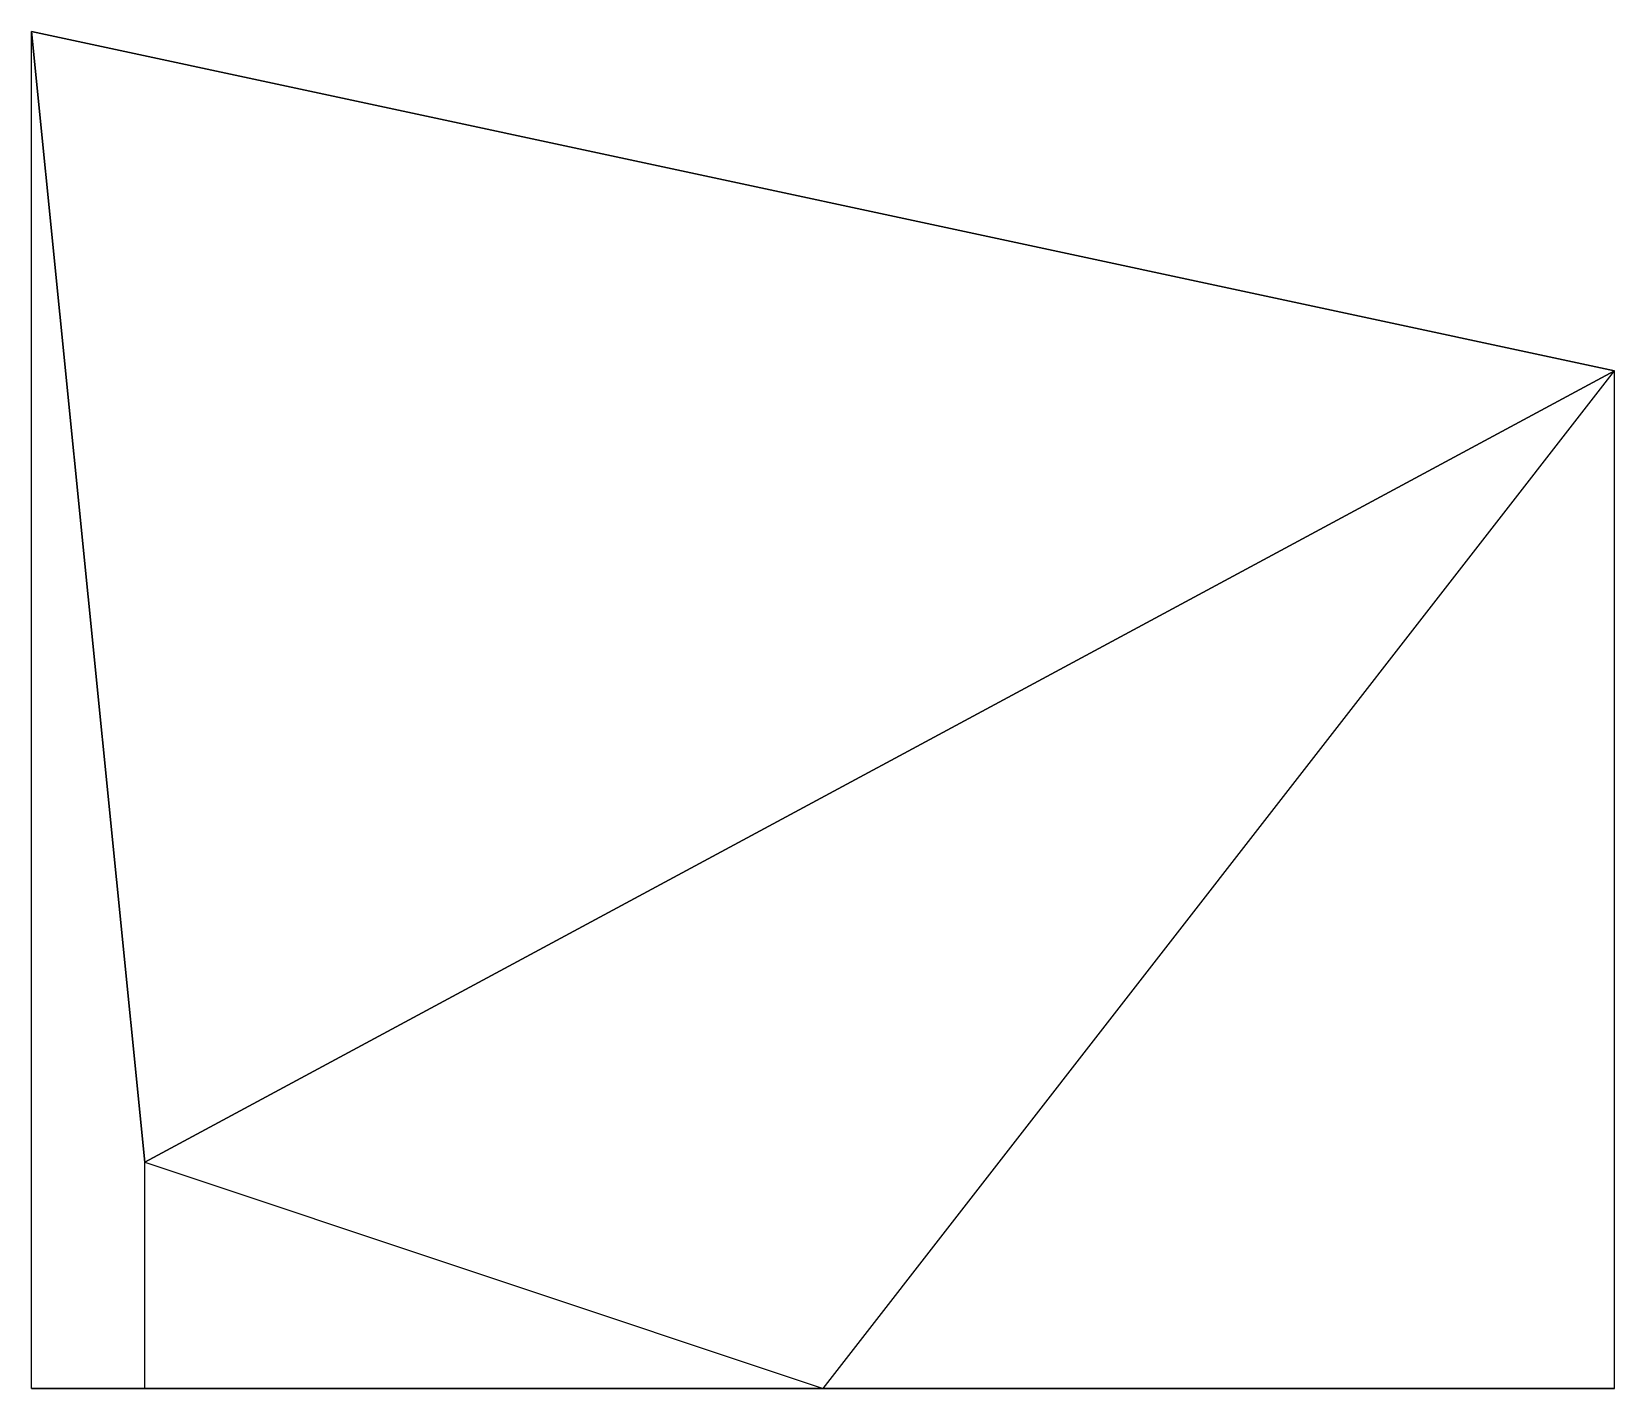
# Model space of a CAD drawing. Header units: millimetres. Extents: x 10 to 80, y 0 to 60.
import ezdxf

# ---------------------------------------------------------------- set-up
doc = ezdxf.new("R2010")
doc.units = ezdxf.units.MM

msp = doc.modelspace()

# ---------------------------------------------------------------- linework, layer by layer
at = {"color": 6, "extrusion": (-0.453701, 0.781375, 0.428496)}
msp.add_line((15, 10, 10), (10, 60, 55), dxfattribs=at)
for p, q in [((10, 0), (10, 60)), ((80, 45), (10, 60)), ((10, 60), (15, 10)), ((15, 10), (80, 45)), ((45, 0), (80, 45)), ((80, 0), (80, 45)), ((15, 0), (15, 10)), ((15, 10), (45, 0)), ((10, 0), (10, 0, 55)), ((80, 0, 15), (10, 0, 55)), ((10, 0, 55), (15, 0, 10)), ((15, 0), (15, 0, 10)), ((15, 0, 10), (80, 0, 15)), ((15, 0, 10), (45, 0, 60)), ((45, 0, 60), (80, 0, 15)), ((80, 0), (80, 0, 15))]:
    msp.add_line(p, q)
at = {"color": 5}
for p, q in [((10, 60), (10, 60, 55)), ((10, 0, 55), (10, 60, 55)), ((80, 0, 15), (80, 45, 15)), ((80, 45, 15), (80, 45)), ((15, 0, 10), (15, 10, 10)), ((15, 10, 10), (15, 10)), ((45, 0), (45, 0, 60))]:
    msp.add_line(p, q, dxfattribs=at)
at = {"color": 6}
msp.add_line((15, 10, 10), (45, 0, 60), dxfattribs=at)
for points in [[(80, 45, 15), (15, 10, 10), (10, 60, 55)], [(45, 0, 60), (80, 45, 15), (15, 10, 10)]]:
    msp.add_3dface(points)

doc.saveas('drawing.dxf')
